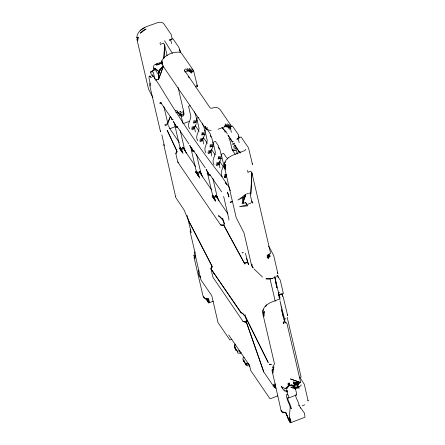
<?xml version="1.0" encoding="UTF-8"?>
<svg xmlns="http://www.w3.org/2000/svg" width="445" height="445" viewBox="0 0 445 445"><rect width="100%" height="100%" fill="white"/><g stroke="black" fill="none" stroke-linecap="round" stroke-linejoin="round"><path stroke-width="0.67" d="M245.584 194.293L242.914 202.725L243.137 197.513M163.983 57.945L164.6 44.834L163.487 43.198L161.39 43.933M160.573 130.969L160.528 131.809L149.592 84.817L150.032 83.115M163.693 144.397L175.758 197.268L175.803 196.423M245.673 149.281L244.811 150.582L232.157 155.439L228.096 157.88A10.674 8.399 -34.3 0 0 224.419 163.526L224.38 165.996L225.237 166.892L225.404 169.195L224.664 168.104L224.419 163.526L225.526 161.835M270.477 255.858L269.614 257.154M301.137 384.869L300.965 385.548L299.791 386.394M163.843 58.373L164.6 44.834L167.12 55.664M220.481 224.725L222.5 225.576C223.579 225.337 225.643 224.758 223.19 224.769L220.709 225.092L177.816 162.169L175.87 153.809L176.264 152.04L177.127 151.417M243.165 321.596L242.937 321.229L244.961 322.08C246.041 321.841 248.104 321.262 245.646 321.273L243.165 321.596L212.905 277.207L210.958 268.83L211.353 267.061L212.215 266.438L188.168 219.863L184.158 210.079L176.075 198.036M285.64 412.081L287.971 417.577L290.841 422.605L289.639 419.668L289.328 417.099L290.207 407.097L289.183 404.021A6.408 1.151 69.2 0 1 286.63 396.984A6.408 1.151 69.2 0 1 287.242 394.887A2.136 0.384 69.2 0 0 287.42 394.075L286.519 389.586L287.637 391.222L287.704 392.14L286.591 390.51M294.507 387.895L294.901 385.342L294.646 385.515L294.635 384.53L293.377 382.405M279.254 298.111L279.477 296.248L279.11 295.213L283.376 293.533L280.25 280.105L278.765 277.93M175.87 153.809L176.487 152.496M210.958 268.83L240.845 312.206L242.814 313.575L244.377 315.449L245.173 314.765L245.673 317.235L268.174 362.453L245.673 317.235L242.814 313.575L240.99 312.852L210.958 268.83L211.575 267.523M268.663 257.944L269.214 254.612L267.156 255.397M198.82 270.165L198.57 271.606A11.742 9.239 -34.3 0 0 200.612 277.858M296.821 381.994L295.758 385.059M291.164 385.503L291.347 384.541L290.09 386.032L289.901 384.602L287.726 383.863L289.556 383.167L288.455 385.153L288.282 387.044L287.214 386.11L287.693 387.879L286.341 387.345L285.957 388.696A4.272 2.214 5.1 0 1 282.675 387.067L282.686 388.057L281.285 386.349L283.315 389.82L284.756 389.965L285.607 391.277L286.78 391.01M152.902 97.639L148.513 89.078L136.993 39.566L137.605 39.722L136.821 37.263C137.995 27.507 149.793 25.871 157.029 22.817C159.199 22.078 162.13 21.783 163.799 23.674L171.23 34.571L172.332 39.238L169.384 40.356L169.261 39.883L172.204 38.765M203.938 297.216A2.136 1.68 -34.3 0 1 203.549 296.987L205.523 298.962L207.081 298.678L205.523 298.962L203.087 296.248L194.103 257.644L194.715 257.805L193.937 255.347L195.021 251.781M149.164 76.167L149.081 78.52L150.705 85.941M182.789 116.401L183.83 114.843L183.907 112.73L183.334 113.848L181.972 114.471L181.81 116.807L180.375 113.52L181.21 113.876L182.061 115.55L181.237 115.561L180.192 114.448L180.765 116.101L177.11 111.033A2.136 1.263 -13.1 0 0 175.286 110.638M228.958 219.741L228.702 220.169M268.552 257.655L269.214 254.612L267.64 257.038L268.385 258.122L267.234 255.041M158.292 75.35L160.25 68.936M242.948 203.187L245.69 194.209M158.298 74.86L160.144 69.02M158.626 79.549L163.376 66.149M244.277 360.139L243.393 360.934L243.498 361.579L243.109 359.899L246.391 365.328L246.424 363.248L248.666 363.915L247.893 366.079L246.424 363.248L245.801 363.037L246.391 365.328L245.356 364.299L244.967 362.619L242.92 359.332L242.959 358.197L244.133 357.224M196.251 123.677L194.56 127.926L195.416 132.032M204.922 134.29L201.713 135.046L201.997 134.262L204.922 134.29L202.837 139.124L203.588 144.013M213.094 146.277L209.884 147.028L210.173 146.244L213.094 146.277L211.008 151.105L211.759 155.995M221.265 158.259L218.056 159.01L218.345 158.225L221.265 158.259L219.179 163.093L219.93 167.976M163.354 66.166L158.587 79.088L155.644 80.206M167.537 123.399L170.318 116.546M224.38 126.842L225.615 123.849L225.42 126.569L218.095 129.228M272.279 367.876L274.482 363.815L263.156 315.143L262.912 310.571A10.674 8.399 -34.3 0 1 266.588 304.92L270.649 302.478L279.377 299.112M167.648 123.376L170.552 116.501M162.191 63.824L161.83 60.77C164.839 54.841 173.633 51.336 180.019 52.304M190.543 229.865L190.104 231.567L195.839 256.214M157.469 70.916L157.797 70.215L158.915 71.851L158.587 79.088L158.581 72.546L163.076 65.943M161.413 63.668L162.069 62.478M161.329 63.646L162.041 62.472M227.362 159.01L228.096 157.88M263.646 309.442L262.912 310.571L262.873 313.035L263.724 313.936L263.896 316.234L263.156 315.143M265.487 306.616L266.588 304.92M289.039 383.479L289.339 383.017L288.805 382.995M178.095 87.442L183.562 110.939L182.956 111.856L181.577 112.379A6.408 3.783 -13.1 0 1 180.019 111.178L179.947 114.543L179.613 114.387L179.847 115.422L177.11 111.033L178.334 113.147L177.633 112.618A2.776 1.641 -13.1 0 0 175.803 112.446M158.876 71.167L163.004 65.921M251.431 202.38L250.652 203.148L247.67 204.283M206.196 299.112L206.68 298.612L208.794 302.928L213.294 301.215M288.332 384.836L289.35 383.918M156.395 79.627L156.829 79.282M284.6 319.343L283.916 319.866L280.011 300.981L284.6 319.343L285.924 318.603M155.589 68.575L150.633 72.062L151.411 75.416M291.581 385.648L292.61 384.964L293.511 385.826A4.272 2.637 -32.9 0 0 294.006 382.761L294.418 383.601L293.4 382.305M226.672 176.231L224.38 177.722L226.733 176.826M140.208 30.432L144.859 27.445M181.393 53.105L193.553 70.599L191.194 73.152C190.822 71.55 189.058 70.761 187.529 71.016L185.899 68.769A2.136 1.263 -13.1 0 0 184.681 70.605L209.94 107.64A2.136 1.263 -13.1 0 0 212.649 107.985C215.246 106.984 218.667 107.323 220.297 109.815L231.445 126.158L228.752 127.887L229.214 129.178L230.977 128.505M286.625 388.435L287.236 388.479M238.665 138.456L236.996 139.48L236.868 139.012L238.047 138.562M235.383 145.32L233.725 146.288L234.292 148.257L235.472 147.807M294.351 387.623L295.435 387.039M234.554 143.724L232.852 144.597L232.602 143.813L234.37 143.14M154.754 69.96L150.633 72.062A2.136 1.263 -13.1 0 1 153.341 72.407L154.899 79.115M155.644 64.28L154.943 64.62L161.963 61.822M295.213 388.185L299.274 386.533L295.469 388.179M196.935 120.94L193.825 122.28L193.542 123.059L196.751 122.308L193.825 122.28L193.859 120.751L196.935 120.94L195.355 113.419M213.283 144.903L210.173 146.244L210.201 144.714L213.283 144.903L211.703 137.383L210.218 135.208M226.733 175.341L224.247 176.415L226.644 175.97M156.367 63.963L157.079 63.68M155.917 68.914L153.953 69.659L153.558 67.979L154.61 69.209L157.029 70.549L157.808 70.427L154.649 68.363L154.61 69.209L153.486 67.24A4.272 3.36 -34.3 0 1 154.304 64.959M195.694 86.97L197.458 86.297L193.553 70.599L190.861 72.335L192.535 69.448L190.276 71.673L191.161 68.647L189.492 71.217L189.52 68.252L188.558 70.989L187.729 68.296L187.529 71.016L186.488 71.289A2.136 1.263 -13.1 0 0 185.315 72.135M161.018 102.45L159.838 102.901L159.994 103.691L161.758 103.023M190.31 105.649L188.541 106.322L190.883 116.39C190.644 120.578 186.744 124.366 189.498 128.794M167.821 123.554L164.873 124.672L165.128 125.612L168.071 124.494L163.882 106.633M198.481 117.63L196.712 118.303L199.06 128.377C198.815 132.56 194.916 136.348 197.669 140.776M169.684 128.777L175.508 126.564M183.279 123.61L189.103 121.396M177.366 126.413L176.187 126.864L173.433 121.485L176.148 126.269L174.601 124.533M177.516 127.209L176.337 127.659L174.852 125.479L179.736 146.461L181.221 148.636L184.163 147.518L180.231 130.596M194.632 128.677L191.689 129.795L194.56 127.926L191.556 128.483L194.665 127.142L191.739 127.114L194.949 126.363M226.155 131.631L224.975 132.082L224.703 130.841M202.803 140.659L199.861 141.777L202.731 139.908L199.727 140.464L202.837 139.124L199.916 139.096L203.12 138.345M192.123 148.052L190.944 148.502L192.49 150.238L192.529 150.827L193.709 150.382M194.448 150.95L192.685 151.623L191.194 149.442L196.078 170.424L197.563 172.604L200.511 171.481L196.573 154.565M233.391 141.688L232.212 142.133L232.134 141.738M210.98 152.641L208.032 153.759L210.902 151.89L207.898 152.446L211.008 151.105L208.088 151.078L211.297 150.327M240.078 151.489L238.898 151.94L238.82 151.539M219.151 164.622L216.203 165.74L219.073 163.871L216.07 164.433L219.179 163.093L216.259 163.059L219.468 162.308M212.916 178.528L216.854 195.45L213.912 196.568L212.426 194.387L207.542 173.411L208.722 172.96M210.057 174.345L208.877 174.79L206.124 169.412L208.839 174.201L207.287 172.465M210.207 175.141L209.028 175.586L207.542 173.411M246.575 194.031L248.538 193.286M232.485 201.201L230.126 202.097L230.254 202.57L232.607 201.674M243.393 252.543L242.214 252.994L242.136 252.593M269.075 253.984L270.643 253.389L251.898 172.827L250.78 171.191L248.688 171.926M275.989 276.306L277.758 275.633L277.63 275.16M272.362 278.309A10.674 8.399 -34.3 0 1 265.893 278.826L272.362 278.309L274.543 277.48M279.772 292.615L278.592 293.066L278.726 295.135M281.34 293.845L278.982 294.74L279.009 297.355M231.834 339.268L229.909 339.997L218.022 322.569L211.776 295.714L201.001 279.922L195.578 256.609M284.95 322.619L285.935 322.247L287.047 323.877L300.72 382.622L290.507 378.973L300.72 382.622M240.261 353.208L239.677 350.688L237.335 351.138L235.305 348.463L235.7 350.137L235.305 348.463L237.163 351.183L237.814 353.119L240.261 353.208L241.496 352.735M299.413 377.627L301.081 376.993L287.181 317.246M274.554 387.762L275.294 387.478A11.742 9.239 -34.3 0 1 273.775 384.402L274.554 387.762L263.779 371.964L246.28 321.969M277.719 395.9L270.032 398.82L250.713 370.496L249.539 365.462L228.741 334.963M288.616 397.958L296.47 394.971M302.261 405.784L304.814 404.811M285.707 412.459L286.803 414.523L285.879 413.594L287.142 415.547L286.469 415.391L287.537 416.587L287.164 417.215L287.971 417.577L287.921 418.94L288.405 418.434L288.683 420.442L288.816 419.112L290.029 422.416L289.172 419.563L290.518 422.75L304.981 417.238L304.58 413.361L298.829 405.2M162.386 62.645L156.49 65.098L161.997 63.19M242.03 203.838L245.685 202.542L246.953 204.85L239.493 206.769L247.804 205.818L246.38 204.166M231.445 126.158L228.168 127.231L225.42 126.569L227.412 123.805L226.444 126.547L229.053 124.2L227.384 126.769L230.427 125.001L228.168 127.231L228.752 127.887L230.721 127.709M270.276 364.105L269.13 364.449L271.867 364.739M294.429 387.74L298.756 386.544A2.136 1.68 -34.3 0 1 297.9 386.204M226.355 174.59L224.43 175.041L226.772 175.069M294.618 387.918L298.723 387.506L299.402 388.062L294.618 388.229M294.201 384.641L298.228 384.48L299.735 382.995L293.066 381.877L298.806 383.59L293.795 383.29M294.507 387.239L298.55 387.094M294.584 387.423L298.723 387.506M211.175 130.368C208.477 130.279 205.568 129.328 204.366 126.675L162.759 65.671M294.184 384.875L298.161 385.42L296.587 383.234L297.115 382.845A2.136 1.68 -34.3 0 1 297.349 382.377M222.372 225.415L223.179 225.548L222.122 225.253M293.8 383.406L298.228 384.48L298.128 384.958L297.049 383.785L297.438 385.465M173.061 38.899L179.007 47.615L179.786 50.969L180.492 51.253L180.893 52.899M292.676 386.822L294.445 387.523L295.558 389.158L296.387 392.729A5.34 0.962 69.2 0 1 296.248 394.982M295.558 389.158L290.852 387.295A4.272 3.36 -34.3 0 1 295.224 388.34L294.106 386.705A4.272 3.36 -34.3 0 0 289.734 385.659M171.186 117.686L171.481 118.943L172.716 119.444M171.481 118.943L173.149 119.833M281.101 410.624L282.047 411.158L281.457 411.219L282.302 412.454A2.136 1.68 -34.3 0 0 284.194 412.643L285.228 412.498L281.841 411.714L281.101 410.624L271.928 369.995M246.296 203.955L246.691 204.183M283.91 390.538L284.605 391.116M267.139 257.038L267.968 257.761M206.68 298.612L206.958 300.62L207.092 299.29L208.305 302.594L207.448 299.741L209.117 302.784L207.915 299.847L207.948 298.906L208.911 299.746L207.999 298.245M254.017 268.941L262.5 277.007M155.639 70.644L157.029 72.374L157.419 74.054M222.127 127.57L224.686 130.546L222.116 127.609M236.963 152.958L236.785 152.73L237.369 153.97M277.413 272.668L277.908 273.664L273.608 255.202C271.656 252.276 270.727 248.978 268.446 246.219M179.302 49.551L180.492 51.253M164.561 40.74L172.432 53.383M188.357 76.729L189.097 77.819M225.131 130.652L227.362 133.917M239.249 151.35L240.345 152.958M159.933 43.41L160.84 44.906M235.294 154.409L232.207 149.893L230.193 141.271L228.886 138.367M226.561 157.714L223.59 153.358L221.232 154.254L223.574 164.322C223.334 168.505 219.43 172.293 222.189 176.721M249.979 192.718L250.724 193.809L251.898 172.827L250.891 194.22L250.146 193.13M218.389 147.189L219.874 149.37L221.321 155.578M251.731 200.973L252.877 203.07L251.764 201.435L249.929 193.23M244.222 194.904L244.967 195.995A2.136 1.68 -34.3 0 1 245.646 194.632L237.93 200.055L245 196.456L245.156 197.129L244.044 195.494M136.993 39.566L137.739 40.656L138.239 37.169L137.644 38.821L136.821 37.263M195.21 125.568L199.115 131.297M203.02 137.021L207.32 143.323M211.225 149.047L215.13 154.777M219.424 161.073L223.724 167.376M267.15 256.999L268.057 258.495M160.695 102.517L172.582 119.944M177.043 126.48L188.93 143.907M193.386 150.443L205.273 167.871M209.734 174.407L221.621 191.84M199.972 171.798L202.775 177.015M216.315 195.761L219.124 200.984M183.134 147.568L186.433 153.052M199.477 171.531L201.162 174.001L199.866 171.776M215.825 195.5L217.844 198.459L216.214 195.744M182.984 147.701L183.729 148.791M184.469 149.882L185.582 151.511L184.542 149.848M199.327 171.664L200.072 172.755M200.817 173.845L201.93 175.48L200.884 173.811M215.675 195.633L216.415 196.718M217.533 198.353L218.273 199.443L217.227 197.78M179.291 142.584L170.085 129.089L168.41 125.523M182.717 147.607L183.462 148.697M185.32 151.417L195.633 166.547M199.06 171.57L199.805 172.66M201.29 174.84L211.597 189.948M215.408 195.539L216.52 197.168M218.378 199.894L227.94 213.912M252.526 266.828L251.787 265.737L253.172 267.957L251.369 264.491L244.016 232.907L236.184 217.616L224.664 168.104M246.719 258.589L248.638 264.714A2.136 0.384 69.2 0 1 247.631 262.416L244.683 263.535L244.555 263.062L247.503 261.944L245.473 253.216M283.137 322.642L283.882 323.726L283.32 321.64M299.669 377.149L304.274 384.207L308.179 400.995L307.862 400.222M287.42 394.075L288.532 395.711A5.34 0.962 69.2 0 1 288.087 397.73A3.204 0.579 69.2 0 0 287.781 398.781A3.204 0.579 69.2 0 0 289.055 402.297A5.34 0.962 69.2 0 1 291.125 407.893L291.319 408.727L290.207 407.097M194.103 257.644L194.849 258.734L195.349 255.246L194.754 256.899L193.937 255.347M289.328 417.099L290.635 419.568L289.673 418.728L290.902 420.959L289.712 419.324L290.969 421.993L289.456 419.752L290.518 422.75M274.632 386.544L275.972 388.53M179.786 50.969L180.765 52.427M238.214 136.053L239.365 137.789M215.836 195.561L216.531 196.668M199.488 171.592L200.189 172.705M183.145 147.629L183.841 148.741M213.466 272.774L213.822 273.352M196.812 85.179L197.458 86.297L196.785 85.101M216.481 195.739L217.444 197.419L217.11 196.39L214.162 197.508L215.764 201.424L212.076 196.017L215.33 200.561L212.543 196.123L214.896 199.577L212.577 195.183M200.139 171.776L201.101 173.455L200.762 172.426L197.819 173.544L199.833 178.139L195.372 171.603L198.982 176.598L196.195 172.159L198.553 175.614L196.228 171.219M183.474 147.251L185.153 150.527L183.195 147.267L184.753 149.487L184.419 148.463L181.471 149.581L183.073 153.492L179.385 148.085L182.639 152.635L179.852 148.196L182.205 151.65L179.886 147.251M267.2 255.163L268.385 258.122M207.948 298.906L209.178 301.137L207.987 299.496L209.245 302.172L207.732 299.93L208.794 302.928M223.824 225.465L244.85 264.046L223.857 225.259M212.059 266.405L188.168 219.863L191.216 232.691M176.832 150.794L167.142 130.207L176.971 151.378M287.359 314.854L287.659 315.561L283.059 296.392M248.666 363.915L249.756 366.508M248.138 172.899L247.548 170.352M252.204 163.799L252.521 164.572L248.494 147.857L241.068 136.965L238.119 138.084L239.171 142.678M235.266 347.562L234.587 345.893L235.099 344.018L235.155 345.198M246.224 318.169L246.702 320.65L245.673 317.235M235.572 148.168L237.213 152.54M246.319 321.763L263.779 371.964M275.705 385.682L275.093 383.807A11.742 9.239 -34.3 0 0 275.678 387.856M187.022 215.324L188.814 221.282M269.058 256.292L268.485 254.306L269.041 256.253M235.055 146.021L235.183 146.488M228.368 136.215L228.496 136.687M223.635 196.429L228.919 219.146M161.846 134.874L164.394 145.815M281.518 309.837L283.482 317.702M278.231 277.458L277.758 275.633L278.22 277.624M278.704 295.324L278.514 292.665L274.81 276.751L276.801 287.676M239.226 138.117L238.442 134.757L232.501 126.046L230.143 126.942L231.389 132.371M299.174 405.745L298.979 404.906A5.34 0.962 69.2 0 0 296.91 399.315A3.204 0.579 69.2 0 1 295.53 394.865M288.076 384.43L288.499 386.254A3.204 2.52 -34.3 0 0 289.673 385.103M245.685 202.542L245.84 203.215M219.168 149.086L218.389 145.732L215.413 141.376L213.06 142.267L215.402 152.34C215.163 156.523 211.258 160.311 214.017 164.739M210.997 137.105L210.218 133.75L207.242 129.389L204.889 130.285L207.231 140.359C206.992 144.542 203.087 148.33 205.84 152.757M203.532 125.401L204.973 131.614M202.514 123.782L202.825 125.123M194.337 111.795L194.649 113.141M184.681 70.605L184.975 71.862M170.708 39.794L171.564 43.549M181.299 116.596L182.873 123.365M270.065 278.998L275.21 301.176M284.383 319.199L285.167 322.586M284.299 319.071L285.217 323.109M282.052 294.095L282.486 296.075M281.924 293.622L282.519 296.326M177.978 161.841L178.167 162.753M274.81 276.957L276.801 287.787M161.83 60.77L162.219 63.168M279.972 299.58L279.477 296.248A2.136 0.384 69.2 0 0 280.116 297.51M205.557 128.349L205.273 126.28L206.313 129.022L207.148 127.22L207.164 129.512M272.562 369.166L272.724 371.102M300.653 407.748L300.686 408.204M267.467 255.947L267.501 256.409M160.25 42.358L160.283 42.82M278.498 292.371L278.514 292.665M183.562 110.939L183.83 114.843M242.909 197.491L242.914 202.725M200.567 277.674A11.742 9.239 -34.3 0 1 200.222 276.562M152.045 75.177A10.674 1.925 69.2 0 1 152.412 74.832L159.277 84.939C178.451 116.601 198.681 147.723 221.827 176.648L228.658 186.622L229.648 188.958A10.674 1.925 69.2 0 1 230.343 190.783M252.27 264.458A2.136 1.68 -34.3 0 1 251.342 265.053M286.736 388.363A3.204 2.52 -34.3 0 1 285.913 387.873M176.76 152.062L176.721 152.68L176.849 151.584L176.76 152.062M211.848 267.083L211.809 267.706L211.937 266.611L211.848 267.083M225.743 164.494L225.404 169.195L224.48 167.103L225.237 166.892L225.743 164.494M264.235 311.539L263.896 316.234L262.973 314.148L263.724 313.936L264.235 311.539M224.313 223.496L224.247 224.147L222.717 218.261L221.916 218.946L218.751 215.508L218.389 215.703L218.534 216.348L220.358 217.071L221.916 218.946L223.768 221.666L224.313 223.496M202.108 133.478L201.997 134.262L205.106 132.922L202.03 132.732L202.108 133.478M218.451 157.447L218.345 158.225L221.454 156.885L218.373 156.696L218.451 157.447M273.886 366.869L272.857 373.11A10.674 8.399 -34.3 0 1 273.886 366.869M145.971 29.075L140.286 33.225A10.674 8.399 -34.3 0 1 145.971 29.075M235.094 150.215L232.207 149.893L235.299 150.549L235.094 150.215M245.634 322.052L244.049 321.607L245.634 322.052M150.327 76.44L149.626 75.962L151.222 77.564L150.327 76.44M226.683 184.358L225.248 182.478L226.683 184.358M232.118 141.438L228.001 135.18L232.118 141.438M238.804 151.244L234.687 144.987L238.804 151.244M192.568 149.887L189.776 145.448L192.568 149.887M192.49 150.238L190.21 146.433L192.49 150.238M153.186 76.818L152.429 75.489L153.186 76.818M228.324 194.704L227.478 192.134L228.953 197.063L228.324 194.704M162.264 64.436L161.746 62.456L162.314 64.948L162.264 64.436M235.194 348.908L234.587 345.893L235.194 348.908"/></g></svg>
